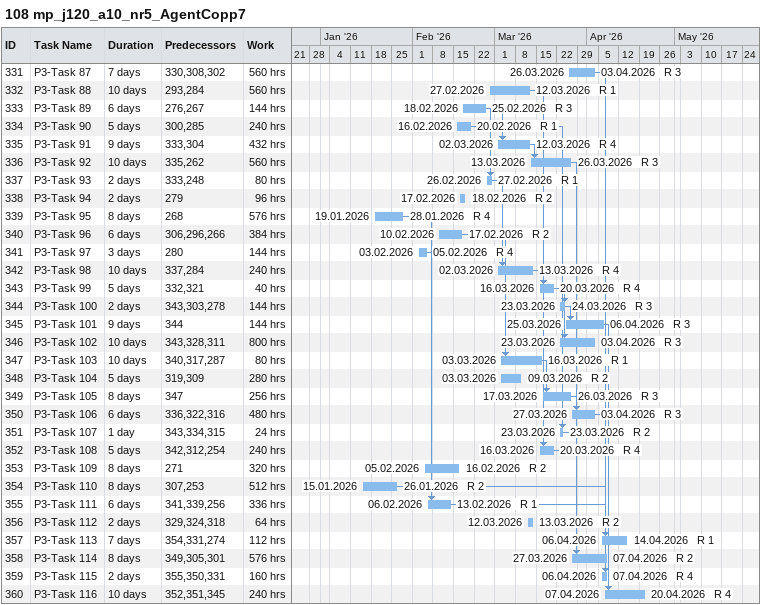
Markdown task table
108 mp_j120_a10_nr5_AgentCopp7

| ID | Task | Duration | Start | Finish | Predecessors | Resources | Work (h) |
|---|---|---|---|---|---|---|---|
| 331 | P3-Task 87 | 7d | 2026-03-26 | 2026-04-03 | 330, 308, 302 | R 3 | 560 |
| 332 | P3-Task 88 | 10d | 2026-02-27 | 2026-03-12 | 293, 284 | R 1 | 560 |
| 333 | P3-Task 89 | 6d | 2026-02-18 | 2026-02-25 | 276, 267 | R 3 | 144 |
| 334 | P3-Task 90 | 5d | 2026-02-16 | 2026-02-20 | 300, 285 | R 1 | 240 |
| 335 | P3-Task 91 | 9d | 2026-03-02 | 2026-03-12 | 333, 304 | R 4 | 432 |
| 336 | P3-Task 92 | 10d | 2026-03-13 | 2026-03-26 | 335, 262 | R 3 | 560 |
| 337 | P3-Task 93 | 2d | 2026-02-26 | 2026-02-27 | 333, 248 | R 1 | 80 |
| 338 | P3-Task 94 | 2d | 2026-02-17 | 2026-02-18 | 279 | R 2 | 96 |
| 339 | P3-Task 95 | 8d | 2026-01-19 | 2026-01-28 | 268 | R 4 | 576 |
| 340 | P3-Task 96 | 6d | 2026-02-10 | 2026-02-17 | 306, 296, 266 | R 2 | 384 |
| 341 | P3-Task 97 | 3d | 2026-02-03 | 2026-02-05 | 280 | R 4 | 144 |
| 342 | P3-Task 98 | 10d | 2026-03-02 | 2026-03-13 | 337, 284 | R 4 | 240 |
| 343 | P3-Task 99 | 5d | 2026-03-16 | 2026-03-20 | 332, 321 | R 4 | 40 |
| 344 | P3-Task 100 | 2d | 2026-03-23 | 2026-03-24 | 343, 303, 278 | R 3 | 144 |
| 345 | P3-Task 101 | 9d | 2026-03-25 | 2026-04-06 | 344 | R 3 | 144 |
| 346 | P3-Task 102 | 10d | 2026-03-23 | 2026-04-03 | 343, 328, 311 | R 3 | 800 |
| 347 | P3-Task 103 | 10d | 2026-03-03 | 2026-03-16 | 340, 317, 287 | R 1 | 80 |
| 348 | P3-Task 104 | 5d | 2026-03-03 | 2026-03-09 | 319, 309 | R 2 | 280 |
| 349 | P3-Task 105 | 8d | 2026-03-17 | 2026-03-26 | 347 | R 3 | 256 |
| 350 | P3-Task 106 | 6d | 2026-03-27 | 2026-04-03 | 336, 322, 316 | R 3 | 480 |
| 351 | P3-Task 107 | 1d | 2026-03-23 | 2026-03-23 | 343, 334, 315 | R 2 | 24 |
| 352 | P3-Task 108 | 5d | 2026-03-16 | 2026-03-20 | 342, 312, 254 | R 4 | 240 |
| 353 | P3-Task 109 | 8d | 2026-02-05 | 2026-02-16 | 271 | R 2 | 320 |
| 354 | P3-Task 110 | 8d | 2026-01-15 | 2026-01-26 | 307, 253 | R 2 | 512 |
| 355 | P3-Task 111 | 6d | 2026-02-06 | 2026-02-13 | 341, 339, 256 | R 1 | 336 |
| 356 | P3-Task 112 | 2d | 2026-03-12 | 2026-03-13 | 329, 324, 318 | R 2 | 64 |
| 357 | P3-Task 113 | 7d | 2026-04-06 | 2026-04-14 | 354, 331, 274 | R 1 | 112 |
| 358 | P3-Task 114 | 8d | 2026-03-27 | 2026-04-07 | 349, 305, 301 | R 2 | 576 |
| 359 | P3-Task 115 | 2d | 2026-04-06 | 2026-04-07 | 355, 350, 331 | R 4 | 160 |
| 360 | P3-Task 116 | 10d | 2026-04-07 | 2026-04-20 | 352, 351, 345 | R 4 | 240 |
